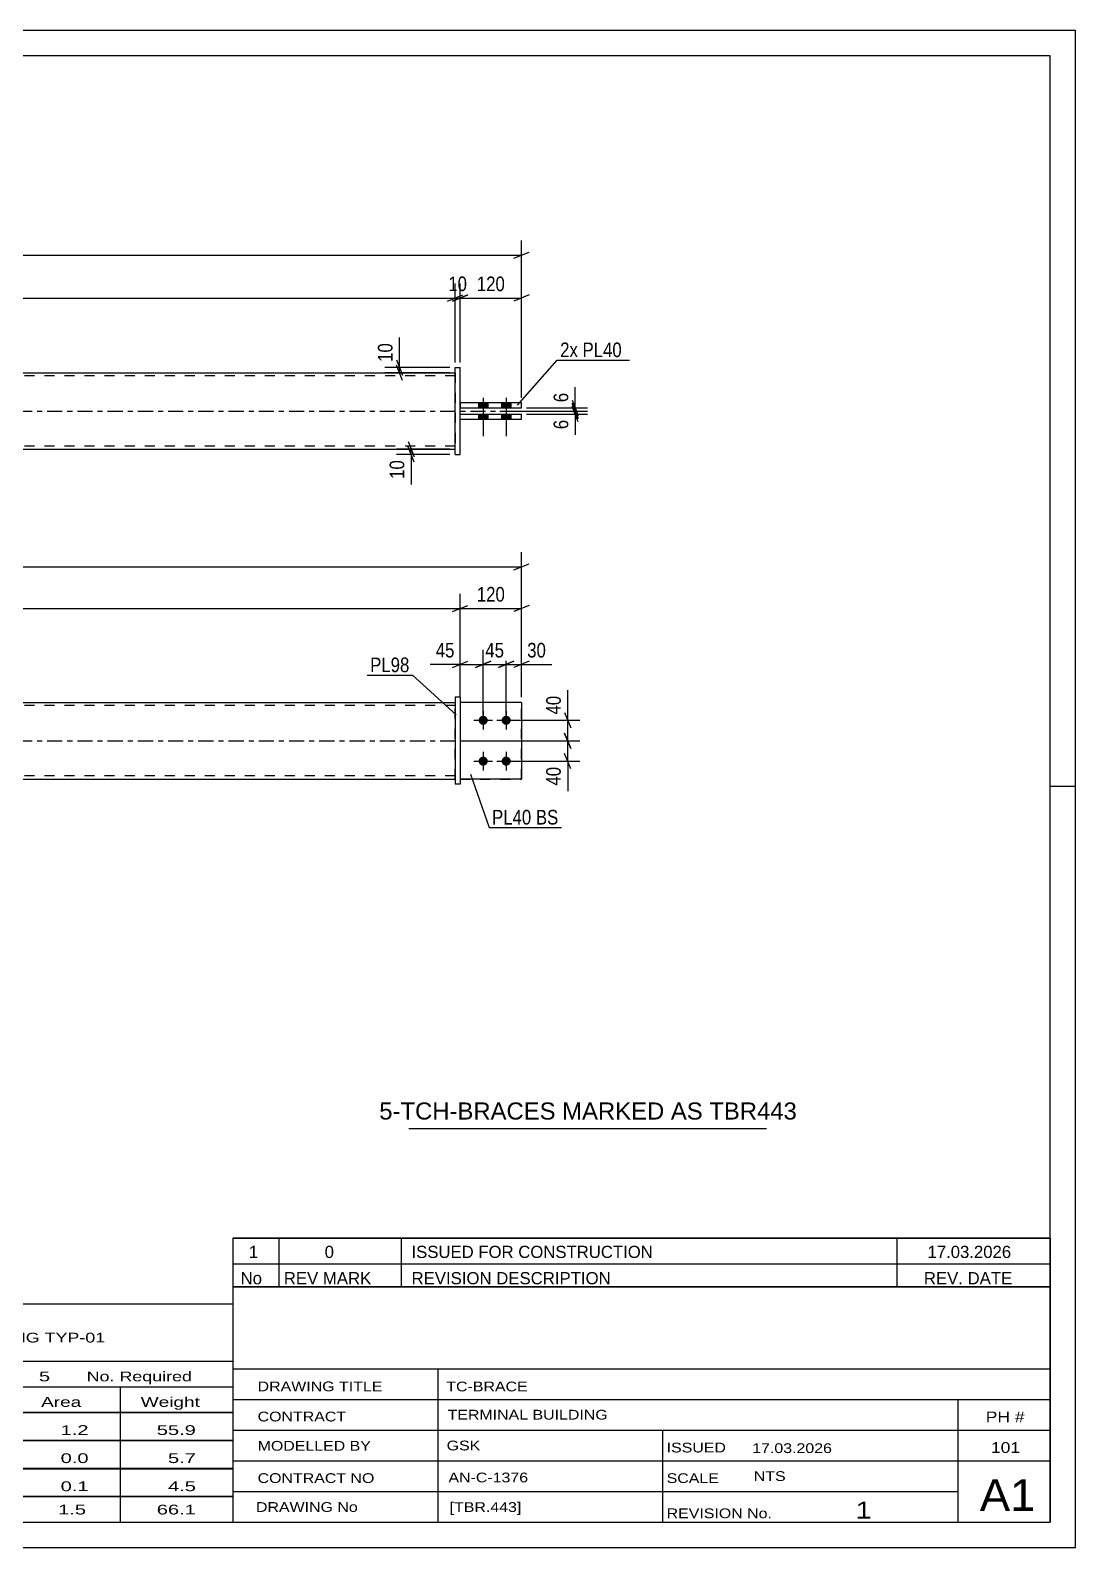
# Model space of a CAD drawing. Header units: millimetres. Extents: x 0 to 420, y 0 to 297.
# Drawn here: x 215.4 to 420, y 0 to 297 of the extents above; entities that cross this region are included whole.
import ezdxf

# ---------------------------------------------------------------- set-up
doc = ezdxf.new("R2010")
doc.units = ezdxf.units.MM
doc.linetypes.add('DXK_LINE_DOT2', pattern=[3.9198, 1.9599, -1.9599])
doc.linetypes.add('DXK_LINE_DOT3', pattern=[5.9187, 2.979, -0.9799, 0.9799, -0.9799])
doc.styles.add('Arial', font='ARIAL.TTF', dxfattribs={"height": 0.2})
doc.styles.add('Arial Narrow', font='ARIALN.TTF', dxfattribs={"height": 0.2})

# ---------------------------------------------------------------- blocks, each defined once
blk = doc.blocks.new('Unknown-580871922-1163')
at = {"color": 5, "linetype": 'Continuous'}
for p, q in [((420, 297), (0, 297)), ((420, 0), (420, 297)), ((415, 292), (5, 292)), ((415, 5), (415, 292)), ((420, 149), (415, 149)), ((5, 5), (415, 5)), ((0, 0), (420, 0))]:
    blk.add_line(p, q, dxfattribs=at)
blk = doc.blocks.new('Part-580871922-1766 - 1738')
at = {"color": 7, "linetype": 'DXK_LINE_DOT2'}
for p, q in [((311.53, 165.45), (299.53, 165.45)), ((299.53, 165.45), (299.53, 150.45)), ((311.53, 150.45), (311.53, 165.45)), ((299.53, 150.45), (311.53, 150.45))]:
    blk.add_line(p, q, dxfattribs=at)
blk = doc.blocks.new('Part-580871922-1771 - 1738')
at = {"color": 2, "linetype": 'Continuous'}
for p, q in [((311.53, 165.45), (299.53, 165.45)), ((311.53, 165.45), (311.53, 150.45)), ((311.53, 150.45), (299.53, 150.45))]:
    blk.add_line(p, q, dxfattribs=at)
at = {"color": 7, "linetype": 'DXK_LINE_DOT2'}
blk.add_line((299.53, 165.45), (299.53, 150.45), dxfattribs=at)
blk = doc.blocks.new('Part-580871922-1786 - 1738')
at = {"color": 2, "linetype": 'Continuous'}
for p, q in [((299.53, 166.45), (298.53, 166.45)), ((298.53, 166.45), (298.53, 149.45)), ((299.53, 166.45), (299.53, 149.45)), ((299.53, 149.45), (298.53, 149.45))]:
    blk.add_line(p, q, dxfattribs=at)
blk = doc.blocks.new('Part-580871922-1806 - 1738')
at = {"color": 2, "linetype": 'Continuous'}
for p, q in [((92.54, 165.45), (298.53, 165.45)), ((92.54, 150.45), (298.53, 150.45))]:
    blk.add_line(p, q, dxfattribs=at)
at = {"color": 7, "linetype": 'DXK_LINE_DOT2'}
for p, q in [((92.54, 150.45), (92.54, 165.45)), ((298.53, 164.85), (92.54, 164.85)), ((298.53, 150.45), (298.53, 165.45)), ((298.53, 151.05), (92.54, 151.05))]:
    blk.add_line(p, q, dxfattribs=at)
at = {"color": 7, "linetype": 'DXK_LINE_DOT3'}
blk.add_line((82.54, 157.95), (308.53, 157.95), dxfattribs=at)
blk = doc.blocks.new('Bolt-580871922-1807 - 1738')
at = {"linetype": 'Continuous'}
for points in [[(304.03, 162.85, -1), (304.03, 161.05, -1)], [(308.53, 162.85, -1), (308.53, 161.05, -1)], [(304.03, 154.85, -1), (304.03, 153.05, -1)], [(308.53, 154.85, -1), (308.53, 153.05, -1)]]:
    blk.add_hatch(color=1, dxfattribs=at).paths.add_polyline_path(points)
at = {"color": 1, "linetype": 'Continuous'}
for p, q in [((304.03, 163.75), (304.03, 160.15)), ((308.53, 163.75), (308.53, 160.15)), ((302.23, 161.95), (305.83, 161.95)), ((306.73, 161.95), (310.33, 161.95)), ((304.03, 155.75), (304.03, 152.15)), ((308.53, 155.75), (308.53, 152.15)), ((302.23, 153.95), (305.83, 153.95)), ((306.73, 153.95), (310.33, 153.95))]:
    blk.add_line(p, q, dxfattribs=at)
blk = doc.blocks.new('Part-580871922-1430 - 1390')
at = {"color": 2, "linetype": 'Continuous'}
for p, q in [((298.53, 213.99), (298.53, 230.99)), ((298.53, 230.99), (299.53, 230.99)), ((299.53, 213.99), (299.53, 230.99)), ((298.53, 213.99), (299.53, 213.99))]:
    blk.add_line(p, q, dxfattribs=at)
blk = doc.blocks.new('Part-580871922-1462 - 1390')
at = {"color": 2, "linetype": 'Continuous'}
for p, q in [((311.53, 224.09), (299.53, 224.09)), ((299.53, 223.09), (311.53, 223.09)), ((311.53, 223.09), (311.53, 224.09))]:
    blk.add_line(p, q, dxfattribs=at)
at = {"color": 7, "linetype": 'DXK_LINE_DOT2'}
blk.add_line((299.53, 224.09), (299.53, 223.09), dxfattribs=at)
blk = doc.blocks.new('Part-580871922-1435 - 1390')
at = {"color": 2, "linetype": 'Continuous'}
for p, q in [((299.53, 221.89), (311.53, 221.89)), ((299.53, 220.89), (311.53, 220.89)), ((311.53, 220.89), (311.53, 221.89))]:
    blk.add_line(p, q, dxfattribs=at)
at = {"color": 7, "linetype": 'DXK_LINE_DOT2'}
blk.add_line((299.53, 220.89), (299.53, 221.89), dxfattribs=at)
blk = doc.blocks.new('Part-580871922-1450 - 1390')
at = {"color": 2, "linetype": 'Continuous'}
for p, q in [((92.54, 229.99), (298.53, 229.99)), ((92.54, 214.99), (298.53, 214.99))]:
    blk.add_line(p, q, dxfattribs=at)
at = {"color": 7, "linetype": 'DXK_LINE_DOT2'}
for p, q in [((92.54, 214.99), (92.54, 229.99)), ((298.53, 229.39), (92.54, 229.39)), ((298.53, 229.99), (298.53, 214.99)), ((298.53, 215.59), (92.54, 215.59))]:
    blk.add_line(p, q, dxfattribs=at)
at = {"color": 7, "linetype": 'DXK_LINE_DOT3'}
blk.add_line((82.54, 222.49), (308.53, 222.49), dxfattribs=at)
blk = doc.blocks.new('Bolt-580871922-1451 - 1390')
at = {"linetype": 'Continuous'}
for points in [[(304.93, 224.09), (303.13, 224.09), (303.13, 223.09), (304.93, 223.09)], [(304.93, 224.09), (303.13, 224.09), (303.13, 223.09), (304.93, 223.09)], [(309.43, 224.09), (307.63, 224.09), (307.63, 223.09), (309.43, 223.09)], [(309.43, 224.09), (307.63, 224.09), (307.63, 223.09), (309.43, 223.09)], [(304.93, 221.89), (303.13, 221.89), (303.13, 220.89), (304.93, 220.89)], [(304.93, 221.89), (303.13, 221.89), (303.13, 220.89), (304.93, 220.89)], [(309.43, 221.89), (307.63, 221.89), (307.63, 220.89), (309.43, 220.89)], [(309.43, 221.89), (307.63, 221.89), (307.63, 220.89), (309.43, 220.89)]]:
    blk.add_hatch(color=1, dxfattribs=at).paths.add_polyline_path(points)
at = {"color": 1, "linetype": 'Continuous'}
for p, q in [((303.13, 224.09), (303.13, 223.09)), ((303.13, 224.09), (303.13, 223.09)), ((304.03, 225.09), (304.03, 217.59)), ((304.03, 225.09), (304.03, 217.59)), ((304.93, 224.09), (304.93, 223.09)), ((304.93, 224.09), (304.93, 223.09)), ((307.63, 224.09), (307.63, 223.09)), ((307.63, 224.09), (307.63, 223.09)), ((308.53, 225.09), (308.53, 217.59)), ((308.53, 225.09), (308.53, 217.59)), ((309.43, 224.09), (309.43, 223.09)), ((309.43, 224.09), (309.43, 223.09)), ((303.13, 221.89), (303.13, 220.89)), ((303.13, 221.89), (303.13, 220.89)), ((304.93, 221.89), (304.93, 220.89)), ((304.93, 221.89), (304.93, 220.89)), ((307.63, 221.89), (307.63, 220.89)), ((307.63, 221.89), (307.63, 220.89)), ((309.43, 221.89), (309.43, 220.89)), ((309.43, 221.89), (309.43, 220.89))]:
    blk.add_line(p, q, dxfattribs=at)
blk = doc.blocks.new('StraightDimension-580871922-1914 - 1738')
at = {"color": 7, "linetype": 'Continuous'}
for p, q in [((93.04, 184.43), (90.04, 183.23)), ((91.54, 158.95), (91.54, 186.68)), ((298.03, 183.23), (301.03, 184.43)), ((299.53, 166.45), (299.53, 186.68)), ((91.54, 183.83), (299.53, 183.83))]:
    blk.add_line(p, q, dxfattribs=at)
at = {"color": 0}
blk.add_wipeout([(199.79, 184.58), (199.79, 188.78), (191.28, 188.78), (191.28, 184.58)], dxfattribs=at)
at = {"color": 3, "style": 'Arial Narrow'}
blk.add_text('2080', height=2.863, dxfattribs=at).set_placement((191.88, 185.18))
blk = doc.blocks.new('StraightDimension-580871922-1810 - 1738')
at = {"color": 7, "linetype": 'Continuous'}
for p, q in [((308.53, 162.95), (308.53, 175.74)), ((311.53, 166.45), (311.53, 175.74)), ((307.03, 172.29), (310.03, 173.49)), ((308.53, 172.89), (311.53, 172.89)), ((313.03, 173.49), (310.03, 172.29))]:
    blk.add_line(p, q, dxfattribs=at)
at = {"color": 0}
blk.add_wipeout([(316.91, 173.64), (316.91, 177.84), (312.05, 177.84), (312.05, 173.64)], dxfattribs=at)
at = {"color": 7, "linetype": 'Continuous'}
blk.add_line((311.53, 172.89), (317.44, 172.89), dxfattribs=at)
blk.add_line((311.53, 172.89), (317.44, 172.89), dxfattribs=at)
at = {"color": 3, "style": 'Arial Narrow'}
blk.add_text('30', height=2.863, dxfattribs=at).set_placement((312.65, 174.24))
blk = doc.blocks.new('StraightDimension-580871922-1826 - 1738')
at = {"color": 7, "linetype": 'Continuous'}
for p, q in [((304.03, 162.95), (304.03, 175.74)), ((308.53, 162.95), (308.53, 175.74)), ((302.53, 172.29), (305.53, 173.49)), ((304.03, 172.89), (308.53, 172.89)), ((310.03, 173.49), (307.03, 172.29))]:
    blk.add_line(p, q, dxfattribs=at)
at = {"color": 0}
blk.add_wipeout([(308.71, 173.64), (308.71, 177.84), (303.85, 177.84), (303.85, 173.64)], dxfattribs=at)
at = {"color": 3, "style": 'Arial Narrow'}
blk.add_text('45', height=2.863, dxfattribs=at).set_placement((304.45, 174.24))
blk = doc.blocks.new('StraightDimension-580871922-1839 - 1738')
at = {"color": 7, "linetype": 'Continuous'}
for p, q in [((299.53, 166.45), (299.53, 175.74)), ((304.03, 162.95), (304.03, 175.74)), ((298.03, 172.29), (301.03, 173.49)), ((299.53, 172.89), (304.03, 172.89)), ((305.53, 173.49), (302.53, 172.29))]:
    blk.add_line(p, q, dxfattribs=at)
at = {"color": 0}
blk.add_wipeout([(299, 173.64), (299, 177.84), (294.15, 177.84), (294.15, 173.64)], dxfattribs=at)
at = {"color": 7, "linetype": 'Continuous'}
blk.add_line((299.53, 172.89), (293.62, 172.89), dxfattribs=at)
blk.add_line((299.53, 172.89), (293.62, 172.89), dxfattribs=at)
at = {"color": 3, "style": 'Arial Narrow'}
blk.add_text('45', height=2.863, dxfattribs=at).set_placement((294.75, 174.24))
blk = doc.blocks.new('StraightDimension-580871922-1856 - 1738')
at = {"color": 7, "linetype": 'Continuous'}
for p, q in [((79.54, 166.45), (79.54, 194.83)), ((311.53, 166.45), (311.53, 194.83)), ((81.04, 192.58), (78.04, 191.38)), ((79.54, 191.98), (311.53, 191.98)), ((310.03, 191.38), (313.03, 192.58))]:
    blk.add_line(p, q, dxfattribs=at)
at = {"color": 0}
blk.add_wipeout([(199.79, 192.73), (199.79, 196.93), (191.28, 196.93), (191.28, 192.73)], dxfattribs=at)
at = {"color": 3, "style": 'Arial Narrow'}
blk.add_text('2320', height=2.863, dxfattribs=at).set_placement((191.88, 193.33))
blk = doc.blocks.new('StraightDimension-580871922-1876 - 1738')
at = {"color": 7, "linetype": 'Continuous'}
for p, q in [((319.97, 163.45), (321.17, 160.45)), ((309.53, 161.95), (322.97, 161.95)), ((320.57, 157.95), (320.57, 161.95)), ((300.53, 157.95), (322.97, 157.95)), ((321.17, 156.45), (319.97, 159.45))]:
    blk.add_line(p, q, dxfattribs=at)
at = {"color": 0}
blk.add_wipeout([(319.82, 167.34), (315.62, 167.34), (315.62, 162.48), (319.82, 162.48)], dxfattribs=at)
at = {"color": 7, "linetype": 'Continuous'}
blk.add_line((320.57, 161.95), (320.57, 167.86), dxfattribs=at)
blk.add_line((320.57, 161.95), (320.57, 167.86), dxfattribs=at)
at = {"color": 3, "style": 'Arial Narrow'}
blk.add_text('40', height=2.863, rotation=90.0002, dxfattribs=at).set_placement((319.22, 163.08))
blk = doc.blocks.new('StraightDimension-580871922-1885 - 1738')
at = {"color": 7, "linetype": 'Continuous'}
for p, q in [((300.53, 157.95), (322.97, 157.95)), ((319.97, 159.45), (321.17, 156.45)), ((320.57, 153.95), (320.57, 157.95)), ((321.17, 152.45), (319.97, 155.45)), ((309.53, 153.95), (322.97, 153.95))]:
    blk.add_line(p, q, dxfattribs=at)
at = {"color": 0}
blk.add_wipeout([(319.82, 153.43), (315.62, 153.43), (315.62, 148.57), (319.82, 148.57)], dxfattribs=at)
at = {"color": 7, "linetype": 'Continuous'}
blk.add_line((320.57, 153.95), (320.57, 148.05), dxfattribs=at)
blk.add_line((320.57, 153.95), (320.57, 148.05), dxfattribs=at)
at = {"color": 3, "style": 'Arial Narrow'}
blk.add_text('40', height=2.863, rotation=90.0002, dxfattribs=at).set_placement((319.22, 149.17))
blk = doc.blocks.new('StraightDimension-580871922-1895 - 1738')
at = {"color": 7, "linetype": 'Continuous'}
for p, q in [((298.03, 183.23), (301.03, 184.43)), ((299.53, 166.45), (299.53, 186.68)), ((313.03, 184.43), (310.03, 183.23)), ((311.53, 166.45), (311.53, 186.68)), ((299.53, 183.83), (311.53, 183.83))]:
    blk.add_line(p, q, dxfattribs=at)
at = {"color": 0}
blk.add_wipeout([(308.87, 184.58), (308.87, 188.78), (302.19, 188.78), (302.19, 184.58)], dxfattribs=at)
at = {"color": 3, "style": 'Arial Narrow'}
blk.add_text('120', height=2.863, dxfattribs=at).set_placement((302.79, 185.18))
blk = doc.blocks.new('StraightDimension-580871922-1661 - 1390')
at = {"color": 7, "linetype": 'Continuous'}
for p, q in [((312.53, 223.09), (324.43, 223.09)), ((321.43, 224.59), (322.63, 221.59)), ((322.63, 220.99), (321.43, 223.99)), ((322.03, 222.49), (322.03, 223.09)), ((307.28, 222.49), (324.43, 222.49))]:
    blk.add_line(p, q, dxfattribs=at)
at = {"color": 0}
blk.add_wipeout([(321.28, 226.64), (317.08, 226.64), (317.08, 223.61), (321.28, 223.61)], dxfattribs=at)
at = {"color": 7, "linetype": 'Continuous'}
blk.add_line((322.03, 223.09), (322.03, 227.17), dxfattribs=at)
blk.add_line((322.03, 223.09), (322.03, 227.17), dxfattribs=at)
at = {"color": 3, "style": 'Arial Narrow'}
blk.add_text('6', height=2.86, rotation=90.0002, dxfattribs=at).set_placement((320.68, 224.21))
blk = doc.blocks.new('StraightDimension-580871922-1538 - 1390')
at = {"color": 7, "linetype": 'Continuous'}
for p, q in [((297.53, 214.99), (287.08, 214.99)), ((297.53, 213.99), (287.08, 213.99)), ((289.33, 216.49), (290.53, 213.49)), ((290.53, 212.49), (289.33, 215.49)), ((289.93, 213.99), (289.93, 214.99))]:
    blk.add_line(p, q, dxfattribs=at)
at = {"color": 0}
blk.add_wipeout([(289.18, 213.46), (284.98, 213.46), (284.98, 208.61), (289.18, 208.61)], dxfattribs=at)
at = {"color": 7, "linetype": 'Continuous'}
blk.add_line((289.93, 213.99), (289.93, 208.08), dxfattribs=at)
blk.add_line((289.93, 213.99), (289.93, 208.08), dxfattribs=at)
at = {"color": 3, "style": 'Arial Narrow'}
blk.add_text('10', height=2.863, rotation=90.0002, dxfattribs=at).set_placement((288.58, 209.21))
blk = doc.blocks.new('StraightDimension-580871922-1552 - 1390')
at = {"color": 7, "linetype": 'Continuous'}
for p, q in [((287.03, 232.49), (288.23, 229.49)), ((297.53, 230.99), (284.78, 230.99)), ((297.53, 229.99), (284.78, 229.99)), ((288.23, 228.49), (287.03, 231.49)), ((287.63, 229.99), (287.63, 230.99))]:
    blk.add_line(p, q, dxfattribs=at)
at = {"color": 0}
blk.add_wipeout([(286.88, 236.37), (282.68, 236.37), (282.68, 231.51), (286.88, 231.51)], dxfattribs=at)
at = {"color": 7, "linetype": 'Continuous'}
blk.add_line((287.63, 230.99), (287.63, 236.89), dxfattribs=at)
blk.add_line((287.63, 230.99), (287.63, 236.89), dxfattribs=at)
at = {"color": 3, "style": 'Arial Narrow'}
blk.add_text('10', height=2.863, rotation=90.0002, dxfattribs=at).set_placement((286.28, 232.11))
blk = doc.blocks.new('StraightDimension-580871922-1567 - 1390')
at = {"color": 7, "linetype": 'Continuous'}
for p, q in [((79.54, 225.09), (79.54, 255.86)), ((311.53, 225.09), (311.53, 255.86)), ((81.04, 253.61), (78.04, 252.41)), ((79.54, 253.01), (311.53, 253.01)), ((310.03, 252.41), (313.03, 253.61))]:
    blk.add_line(p, q, dxfattribs=at)
at = {"color": 0}
blk.add_wipeout([(199.79, 253.76), (199.79, 257.96), (191.28, 257.96), (191.28, 253.76)], dxfattribs=at)
at = {"color": 3, "style": 'Arial Narrow'}
blk.add_text('2320', height=2.863, dxfattribs=at).set_placement((191.88, 254.36))
blk = doc.blocks.new('StraightDimension-580871922-1578 - 1390')
at = {"color": 7, "linetype": 'Continuous'}
for p, q in [((298.53, 231.99), (298.53, 247.45)), ((299.53, 231.99), (299.53, 247.45)), ((297.03, 244), (300.03, 245.2)), ((301.03, 245.2), (298.03, 244)), ((298.53, 244.6), (299.53, 244.6))]:
    blk.add_line(p, q, dxfattribs=at)
at = {"color": 0}
blk.add_wipeout([(301.46, 245.35), (301.46, 249.55), (296.6, 249.55), (296.6, 245.35)], dxfattribs=at)
at = {"color": 3, "style": 'Arial Narrow'}
blk.add_text('10', height=2.863, dxfattribs=at).set_placement((297.2, 245.95))
blk = doc.blocks.new('StraightDimension-580871922-1588 - 1390')
at = {"color": 7, "linetype": 'Continuous'}
for p, q in [((92.54, 231.99), (92.54, 247.45)), ((298.53, 231.99), (298.53, 247.45)), ((94.04, 245.2), (91.04, 244)), ((92.54, 244.6), (298.53, 244.6)), ((297.03, 244), (300.03, 245.2))]:
    blk.add_line(p, q, dxfattribs=at)
at = {"color": 0}
blk.add_wipeout([(199.79, 245.35), (199.79, 249.55), (191.28, 249.55), (191.28, 245.35)], dxfattribs=at)
at = {"color": 3, "style": 'Arial Narrow'}
blk.add_text('2060', height=2.863, dxfattribs=at).set_placement((191.88, 245.95))
blk = doc.blocks.new('StraightDimension-580871922-1618 - 1390')
at = {"color": 7, "linetype": 'Continuous'}
for p, q in [((299.53, 231.99), (299.53, 247.45)), ((311.53, 225.09), (311.53, 247.45)), ((298.03, 244), (301.03, 245.2)), ((299.53, 244.6), (311.53, 244.6)), ((313.03, 245.2), (310.03, 244))]:
    blk.add_line(p, q, dxfattribs=at)
at = {"color": 0}
blk.add_wipeout([(308.87, 245.35), (308.87, 249.55), (302.19, 249.55), (302.19, 245.35)], dxfattribs=at)
at = {"color": 3, "style": 'Arial Narrow'}
blk.add_text('120', height=2.863, dxfattribs=at).set_placement((302.79, 245.95))
blk = doc.blocks.new('StraightDimension-580871922-1650 - 1390')
at = {"color": 7, "linetype": 'Continuous'}
for p, q in [((321.43, 223.99), (322.63, 220.99)), ((322.63, 220.39), (321.43, 223.39)), ((307.28, 222.49), (324.43, 222.49)), ((312.53, 221.89), (324.43, 221.89)), ((322.03, 221.89), (322.03, 222.49))]:
    blk.add_line(p, q, dxfattribs=at)
at = {"color": 0}
blk.add_wipeout([(321.28, 221.36), (317.08, 221.36), (317.08, 218.33), (321.28, 218.33)], dxfattribs=at)
at = {"color": 7, "linetype": 'Continuous'}
blk.add_line((322.03, 221.89), (322.03, 217.81), dxfattribs=at)
blk.add_line((322.03, 221.89), (322.03, 217.81), dxfattribs=at)
at = {"color": 3, "style": 'Arial Narrow'}
blk.add_text('6', height=2.86, rotation=90.0002, dxfattribs=at).set_placement((320.68, 218.93))
blk = doc.blocks.new('Unknown-580871922-3672')
at = {"color": 7, "linetype": 'Continuous'}
for p, q in [((255, 51.05), (255, 5)), ((255, 51.05), (415, 51.05)), ((415, 51), (415, 5)), ((255, 35), (415, 35)), ((295.14, 35), (295.14, 5)), ((255, 29), (415, 29)), ((397, 5.05), (397, 29.05)), ((255, 23), (415, 23)), ((339.14, 23), (339.14, 5)), ((255, 17), (415, 17)), ((255, 11), (397, 11)), ((255, 5), (415, 5))]:
    blk.add_line(p, q, dxfattribs=at)
at = {"color": 7, "style": 'Arial Narrow'}
for s, height, width, p in [('DRAWING TITLE', 1.9089, 1.425378, (259.88, 30.61)), ('TC-BRACE', 1.909, 1.425378, (296.81, 30.59)), ('TERMINAL BUILDING', 1.9089, 1.425378, (297.06, 25.07)), ('CONTRACT', 1.909, 1.425378, (259.88, 24.71)), ('MODELLED BY', 1.9089, 1.425378, (259.88, 18.98)), ('GSK', 1.909, 1.425378, (296.88, 19.04)), ('ISSUED', 1.909, 1.425378, (339.94, 18.64)), ('17.03.2026', 1.909, 1.425378, (356.69, 18.52)), ('CONTRACT NO', 1.9089, 1.425378, (259.88, 12.66)), ('AN-C-1376', 1.909, 1.425378, (297.23, 12.78)), ('SCALE', 1.909, 1.425378, (339.94, 12.65)), ('A1', 6.204, 1.25, (401.24, 7.2)), ('DRAWING No', 1.909, 1.425378, (259.56, 7)), ('[TBR.443]', 1.909, 1.425378, (297.46, 6.99)), ('1', 3.34, 1.5, (376.91, 5.68)), ('REVISION No.', 1.9089, 1.425378, (339.94, 5.77))]:
    blk.add_text(s, height=height, dxfattribs=dict(at, width=width)).set_placement(p)
at = {"color": 7, "linetype": 'Continuous', "style": 'Arial Narrow'}
for s, height, width, p in [('PH #', 2.1, 1.42538, (402.4, 24.55)), ('101', 2.1, 1.42538, (403.41, 18.55)), ('NTS', 1.909, 1.425378, (357, 13.05))]:
    blk.add_text(s, height=height, dxfattribs=dict(at, width=width)).set_placement(p)
blk = doc.blocks.new('Unknown-580871922-3673')
at = {"color": 7, "linetype": 'Continuous'}
for p, q in [((255, 60.55), (415, 60.55)), ((415, 60.55), (255, 60.55)), ((255, 60.55), (255, 55.55)), ((264, 60.55), (264, 55.55)), ((288, 60.55), (288, 55.55)), ((385, 60.55), (385, 55.55)), ((415, 60.55), (415, 55.55)), ((255, 55.55), (415, 55.55)), ((255, 55.55), (255, 51.05)), ((255, 55.55), (415, 55.55)), ((264, 55.55), (264, 51.05)), ((288, 55.55), (288, 51.05)), ((385, 55.55), (385, 51.05)), ((415, 55.55), (415, 51.05)), ((415, 51.05), (255, 51.05))]:
    blk.add_line(p, q, dxfattribs=at)
at = {"color": 7, "linetype": 'Continuous', "style": 'Arial Narrow'}
for s, height, width, p in [('1', 2.39, 1.196471, (258.16, 56.7)), ('0', 2.39, 1.196471, (273, 56.7)), ('ISSUED FOR CONSTRUCTION', 2.3861, 1.196471, (290, 56.7)), ('17.03.2026', 2.386, 1.196471, (391, 56.7)), ('No', 2.386, 1.2, (256.54, 51.55)), ('REV MARK', 2.386, 1.2, (265, 51.55)), ('REVISION DESCRIPTION', 2.3861, 1.2, (290, 51.55)), ('REV. DATE', 2.386, 1.2, (390.28, 51.55))]:
    blk.add_text(s, height=height, dxfattribs=dict(at, width=width)).set_placement(p)
blk = doc.blocks.new('Unknown-580871922-3674')
at = {"color": 7, "linetype": 'Continuous'}
for p, q in [((95, 47.75), (255, 47.75)), ((95, 36.5), (95, 47.75)), ((255, 47.75), (255, 36.5)), ((95, 36.5), (255, 36.5)), ((95, 36.5), (95, 31.5)), ((255, 36.5), (255, 31.5)), ((95, 31.5), (255, 31.5)), ((95, 31.5), (95, 26.5)), ((119, 31.5), (119, 26.5)), ((154.5, 31.5), (154.5, 26.5)), ((180.5, 31.5), (180.5, 26.5)), ((193.5, 31.5), (193.5, 26.5)), ((211, 31.5), (211, 26.5)), ((233, 31.5), (233, 26.5)), ((255, 31.5), (255, 26.5)), ((95, 26.5), (255, 26.5)), ((95, 26.45), (95, 21.05)), ((95, 26.45), (255, 26.45)), ((119, 26.5), (119, 21)), ((154.5, 26.5), (154.5, 21)), ((180.5, 26.5), (180.5, 21)), ((193.5, 26.5), (193.5, 21)), ((211, 26.5), (211, 21)), ((233, 26.5), (233, 21)), ((255, 26.45), (255, 21.05)), ((95, 21.05), (255, 21.05)), ((95, 20.95), (95, 15.55)), ((95, 20.95), (255, 20.95)), ((119, 21), (119, 15.5)), ((154.5, 21), (154.5, 15.5)), ((180.5, 21), (180.5, 15.5)), ((193.5, 21), (193.5, 15.5)), ((211, 21), (211, 15.5)), ((233, 21), (233, 15.5)), ((255, 20.95), (255, 15.55)), ((95, 15.55), (255, 15.55)), ((95, 15.45), (95, 10.05)), ((95, 15.45), (255, 15.45)), ((119, 15.5), (119, 10)), ((154.5, 15.5), (154.5, 10)), ((180.5, 15.5), (180.5, 10)), ((193.5, 15.5), (193.5, 10)), ((211, 15.5), (211, 10)), ((233, 15.5), (233, 10)), ((255, 15.45), (255, 10.05)), ((95, 10.05), (255, 10.05)), ((95, 10), (255, 10)), ((95, 10), (95, 5)), ((211, 10), (211, 5)), ((233, 10), (233, 5)), ((255, 10), (255, 5)), ((95, 5), (255, 5))]:
    blk.add_line(p, q, dxfattribs=at)
at = {"color": 7, "style": 'Arial Narrow'}
for s, height, width, p in [('GENERAL NOTES & WELD DETAILS :', 2.8633, 1.4, (96.15, 40.06)), ('REFER TYP DRAWING TYP-01', 1.9089, 1.6, (179.7, 40.16)), ("MATERIAL LIST FOR ASSEMBLY MK'D", 1.9089, 1.6, (96.15, 32.56)), ('TBR443', 1.909, 1.794707, (187.59, 32.47)), ('5', 1.91, 1.794707, (217.08, 32.56)), ('No. Required', 1.9089, 1.6, (226.41, 32.56)), ('Mark', 1.909, 1.7, (96.34, 27.5)), ('Profile', 1.909, 1.7, (129.41, 27.5)), ('Material', 1.909, 1.7, (159.54, 27.56)), ('No.', 1.909, 1.7, (184.5, 27.56)), ('Length', 1.909, 1.7, (195, 27.56)), ('Area', 1.909, 1.7, (217.5, 27.56)), ('Weight', 1.909, 1.7, (237, 27.56))]:
    blk.add_text(s, height=height, dxfattribs=dict(at, width=width)).set_placement(p)
at = {"color": 7, "linetype": 'Continuous', "style": 'Arial Narrow'}
for s, height, width, p in [('TBR443', 1.909, 1.794707, (96.5, 22.06)), ('SHS150*6', 1.909, 1.794707, (121, 22.06)), ('E350', 1.909, 1.794707, (160.74, 22.06)), ('1', 1.91, 1.794707, (184.86, 22.06)), ('2060', 1.909, 1.794707, (197.58, 22.06)), ('1.2', 1.909, 1.794707, (221.32, 22.06)), ('55.9', 1.909, 1.794707, (240.14, 22.06)), ('PL40', 1.909, 1.794707, (96.5, 16.56)), ('PL10*120', 1.909, 1.794707, (121, 16.56)), ('E350', 1.909, 1.794707, (160.74, 16.56)), ('4', 1.91, 1.794707, (184.86, 16.56)), ('150', 1.909, 1.794707, (199.77, 16.56)), ('0.0', 1.909, 1.794707, (221.32, 16.56)), ('5.7', 1.909, 1.794707, (242.33, 16.56)), ('PL98', 1.909, 1.794707, (96.5, 11.06)), ('PL10*170', 1.909, 1.794707, (121, 11.06)), ('E350', 1.909, 1.794707, (160.74, 11.06)), ('2', 1.91, 1.794707, (184.86, 11.06)), ('170', 1.909, 1.794707, (199.77, 11.06)), ('0.1', 1.909, 1.794707, (221.32, 11.06)), ('4.5', 1.909, 1.794707, (242.33, 11.06)), ('Total', 1.909, 1.7, (197.33, 6.5)), ('1.5', 1.909, 1.794707, (220.83, 6.5)), ('66.1', 1.909, 1.794707, (240.14, 6.5))]:
    blk.add_text(s, height=height, dxfattribs=dict(at, width=width)).set_placement(p)
blk = doc.blocks.new('Unknown-580871922-3675')
at = {"color": 7, "linetype": 'Continuous'}
blk.add_line((289.5, 82.05), (359.5, 82.05), dxfattribs=at)
at = {"color": 7, "style": 'Arial'}
blk.add_text('5-TCH-BRACES MARKED AS TBR443', height=3.3428, dxfattribs=at).set_placement((283.69, 83.8))
blk = doc.blocks.new('Mark-580871922-1782 - 1738')
at = {"color": 0}
blk.add_wipeout([(289.58, 171.37), (289.58, 174.37), (281.91, 174.37), (281.91, 171.37)], dxfattribs=at)
blk.add_wipeout([(289.58, 171.37), (289.58, 174.37), (281.91, 174.37), (281.91, 171.37)], dxfattribs=at)
at = {"color": 30, "linetype": 'Continuous'}
for p in [(281.31, 170.77), (298.76, 163.03)]:
    blk.add_line(p, (290.18, 170.77), dxfattribs=at)
at = {"color": 3, "style": 'Arial Narrow'}
blk.add_text('PL98', height=2.863, dxfattribs=at).set_placement((281.91, 171.37))
blk = doc.blocks.new('MarkSet-580871922-2051 - 1738')
at = {"color": 0}
blk.add_wipeout([(313.45, 141.55), (313.45, 144.55), (305.77, 144.55), (305.77, 141.55)], dxfattribs=at)
blk.add_wipeout([(313.45, 141.55), (313.45, 144.55), (305.77, 144.55), (305.77, 141.55)], dxfattribs=at)
at = {"color": 30, "linetype": 'Continuous'}
blk.add_line((301.54, 151.42), (305.17, 140.95), dxfattribs=at)
at = {"color": 0}
blk.add_wipeout([(318.73, 141.55), (318.73, 144.55), (314.35, 144.55), (314.35, 141.55)], dxfattribs=at)
blk.add_wipeout([(318.73, 141.55), (318.73, 144.55), (314.35, 144.55), (314.35, 141.55)], dxfattribs=at)
at = {"color": 30, "linetype": 'Continuous'}
blk.add_line((305.17, 140.95), (319.33, 140.95), dxfattribs=at)
at = {"color": 3, "style": 'Arial Narrow'}
for s, p in [('PL40', (305.77, 141.55)), ('BS', (314.35, 141.55))]:
    blk.add_text(s, height=2.863, dxfattribs=at).set_placement(p)
blk = doc.blocks.new('MarkSet-580871922-1723 - 1390')
at = {"color": 0}
blk.add_wipeout([(322.58, 233.03), (322.58, 236.03), (319.1, 236.03), (319.1, 233.03)], dxfattribs=at)
blk.add_wipeout([(322.58, 233.03), (322.58, 236.03), (319.1, 236.03), (319.1, 233.03)], dxfattribs=at)
at = {"color": 30, "linetype": 'Continuous'}
blk.add_line((310.74, 223.6), (318.5, 232.43), dxfattribs=at)
at = {"color": 0}
blk.add_wipeout([(331.15, 233.03), (331.15, 236.03), (323.48, 236.03), (323.48, 233.03)], dxfattribs=at)
blk.add_wipeout([(331.15, 233.03), (331.15, 236.03), (323.48, 236.03), (323.48, 233.03)], dxfattribs=at)
at = {"color": 30, "linetype": 'Continuous'}
blk.add_line((318.5, 232.43), (332.65, 232.43), dxfattribs=at)
at = {"color": 3, "style": 'Arial Narrow'}
for s, p in [('2x', (319.1, 233.03)), ('PL40', (323.48, 233.03))]:
    blk.add_text(s, height=2.863, dxfattribs=at).set_placement(p)

msp = doc.modelspace()

# ---------------------------------------------------------------- block references
for name in ['Unknown-580871922-1163', 'Part-580871922-1450 - 1390', 'Part-580871922-1430 - 1390', 'Part-580871922-1462 - 1390', 'Bolt-580871922-1451 - 1390', 'Part-580871922-1435 - 1390', 'Part-580871922-1786 - 1738', 'Part-580871922-1806 - 1738', 'Part-580871922-1766 - 1738', 'Part-580871922-1771 - 1738', 'Bolt-580871922-1807 - 1738', 'Unknown-580871922-3675', 'Unknown-580871922-3673', 'Unknown-580871922-3672', 'Unknown-580871922-3674']:
    msp.add_blockref(name, (0, 0))

# ---------------------------------------------------------------- next in the draw order: block references
for name in ['StraightDimension-580871922-1552 - 1390', 'StraightDimension-580871922-1661 - 1390', 'StraightDimension-580871922-1538 - 1390', 'StraightDimension-580871922-1914 - 1738', 'StraightDimension-580871922-1810 - 1738']:
    msp.add_blockref(name, (0, 0))

# ---------------------------------------------------------------- next in the draw order: block references
for name in ['StraightDimension-580871922-1567 - 1390', 'StraightDimension-580871922-1826 - 1738']:
    msp.add_blockref(name, (0, 0))

# ---------------------------------------------------------------- next in the draw order: block references
for name in ['StraightDimension-580871922-1578 - 1390', 'StraightDimension-580871922-1839 - 1738']:
    msp.add_blockref(name, (0, 0))

# ---------------------------------------------------------------- next in the draw order: block references
for name in ['StraightDimension-580871922-1588 - 1390', 'StraightDimension-580871922-1856 - 1738']:
    msp.add_blockref(name, (0, 0))

# ---------------------------------------------------------------- next in the draw order: block references
for name in ['StraightDimension-580871922-1618 - 1390', 'StraightDimension-580871922-1876 - 1738']:
    msp.add_blockref(name, (0, 0))

# ---------------------------------------------------------------- next in the draw order: block references
for name in ['StraightDimension-580871922-1650 - 1390', 'StraightDimension-580871922-1895 - 1738', 'StraightDimension-580871922-1885 - 1738']:
    msp.add_blockref(name, (0, 0))

# ---------------------------------------------------------------- next in the draw order: block references
for name in ['MarkSet-580871922-1723 - 1390', 'Mark-580871922-1782 - 1738', 'MarkSet-580871922-2051 - 1738']:
    msp.add_blockref(name, (0, 0))

doc.saveas('drawing.dxf')
